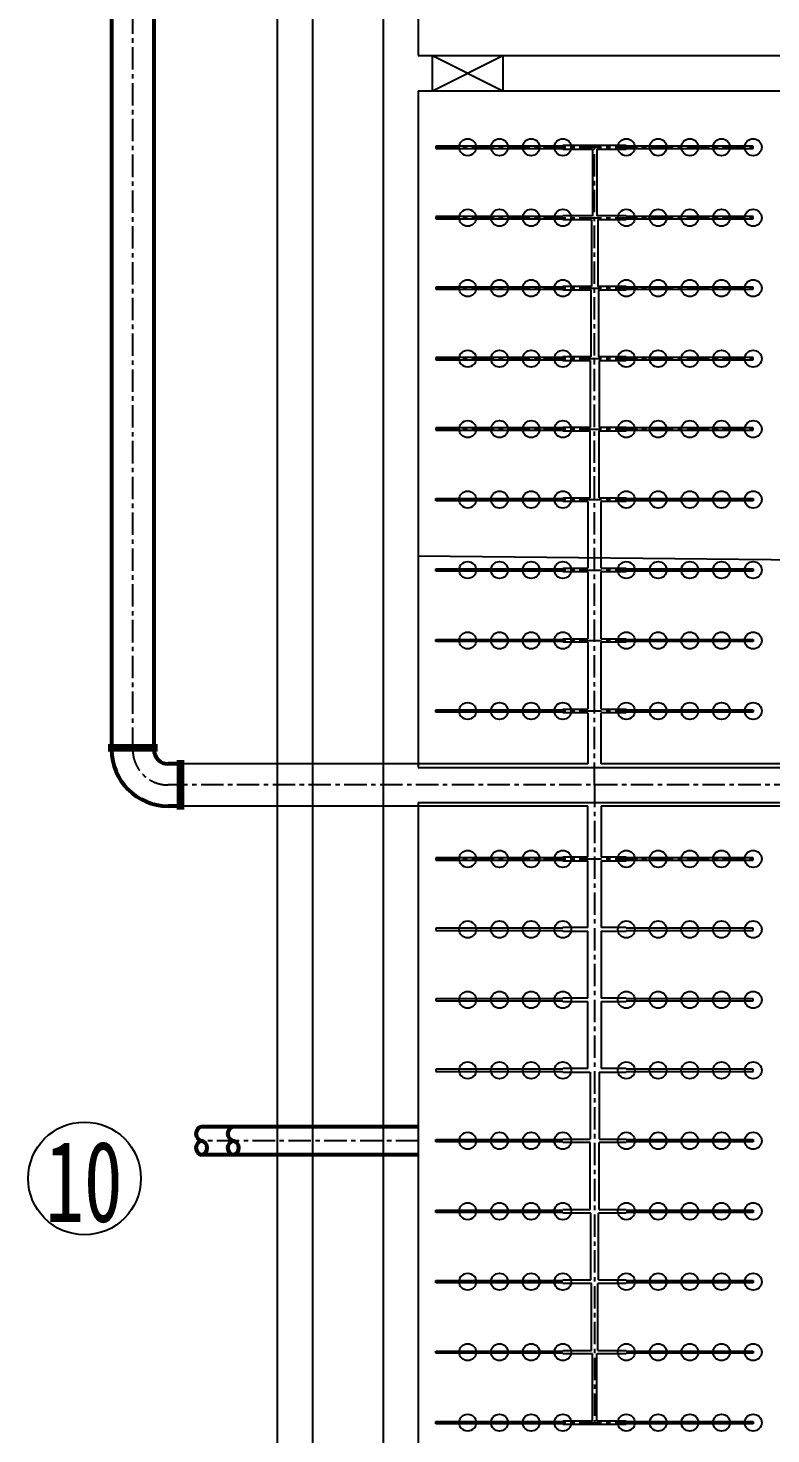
# Model space of a CAD drawing. Header units: millimetres. Extents: x -299291 to 688124, y -407813 to 623474.
# Drawn here: x 180925 to 191459, y 177568 to 197518 of the extents above; entities that cross this region are included whole.
import ezdxf

# ---------------------------------------------------------------- set-up
doc = ezdxf.new("R2010")
doc.units = ezdxf.units.MM
doc.linetypes.add('CENTER', pattern=[50.8, 31.75, -6.35, 6.35, -6.35])
doc.layers.add('空气管道', color=4, linetype='Continuous', lineweight=53)
doc.layers.add('轴线', color=6, linetype='CENTER')
doc.styles.add('样式 3', font='', dxfattribs={"width": 0.7, "height": 1000})
doc.styles.get('样式 3').set_extended_font_data('FangSong_GB2312')

msp = doc.modelspace()

# ---------------------------------------------------------------- linework, layer by layer
at = {"lineweight": -3}
for p, q in [((185959.037, 207229.406), (185959.037, 165474.906)), ((186459.037, 206729.406), (186459.037, 197128.406)), ((184959.037, 203729.406), (184959.037, 161524.406)), ((186459.037, 196628.406), (186459.037, 187027.406)), ((186459.037, 186527.406), (186459.037, 176926.406))]:
    msp.add_line(p, q, dxfattribs=at)
at = {"lineweight": -3, "ltscale": 100}
for p, q in [((184459.037, 206679.406), (184459.037, 161024.406)), ((186459.037, 197128.406), (266459.037, 197128.406)), ((186459.037, 196628.406), (266459.037, 196628.406)), ((186459.037, 187027.406), (266459.037, 187027.406)), ((186459.037, 186527.406), (266459.037, 186527.406))]:
    msp.add_line(p, q, dxfattribs=at)
at = {"color": 2, "ltscale": 10}
for p, q in [((186459.037, 196628.406), (186459.037, 190028.406)), ((186459.037, 190028.406), (206209.037, 189827.406))]:
    msp.add_line(p, q, dxfattribs=at)
at = {"ltscale": 10}
for p, q in [((186709.037, 195843.406), (186709.037, 195811.406)), ((188509.037, 195843.406), (186709.037, 195843.406)), ((186709.037, 195811.406), (188509.037, 195811.406)), ((189409.037, 195852.406), (188509.037, 195852.406)), ((188509.037, 195852.406), (188509.037, 195843.406)), ((188509.037, 195811.406), (188509.037, 195802.406)), ((188509.037, 195802.406), (188929.037, 195802.406)), ((188929.037, 195802.406), (188929.037, 194852.406)), ((188989.037, 195802.406), (189409.037, 195802.406)), ((188989.037, 195802.406), (188989.037, 194852.406)), ((189409.037, 195843.406), (189409.037, 195852.406)), ((191209.037, 195843.406), (189409.037, 195843.406)), ((189409.037, 195802.406), (189409.037, 195811.406)), ((189409.037, 195811.406), (191209.037, 195811.406)), ((191209.037, 195811.406), (191209.037, 195843.406)), ((186709.037, 194843.406), (186709.037, 194811.406)), ((188509.037, 194843.406), (186709.037, 194843.406)), ((186709.037, 194811.406), (188509.037, 194811.406)), ((188929.037, 194852.406), (188509.037, 194852.406)), ((188509.037, 194852.406), (188509.037, 194843.406)), ((188509.037, 194811.406), (188509.037, 194802.406)), ((188509.037, 194802.406), (188914.037, 194802.406)), ((188914.037, 194802.406), (188914.037, 193852.406)), ((189409.037, 194852.406), (188989.037, 194852.406)), ((189004.037, 194802.406), (189409.037, 194802.406)), ((189004.037, 194802.406), (189004.037, 193852.406)), ((189409.037, 194843.406), (189409.037, 194852.406)), ((191209.037, 194843.406), (189409.037, 194843.406)), ((189409.037, 194802.406), (189409.037, 194811.406)), ((189409.037, 194811.406), (191209.037, 194811.406)), ((191209.037, 194811.406), (191209.037, 194843.406)), ((186709.037, 193843.406), (186709.037, 193811.406)), ((188509.037, 193843.406), (186709.037, 193843.406)), ((186709.037, 193811.406), (188509.037, 193811.406)), ((188914.037, 193852.406), (188509.037, 193852.406)), ((188509.037, 193852.406), (188509.037, 193843.406)), ((188509.037, 193811.406), (188509.037, 193802.406)), ((188509.037, 193802.406), (188904.037, 193802.406)), ((188904.037, 193802.406), (188904.037, 192852.406)), ((189409.037, 193852.406), (189004.037, 193852.406)), ((189014.037, 193802.406), (189409.037, 193802.406)), ((189014.037, 193802.406), (189014.037, 192852.406)), ((189409.037, 193843.406), (189409.037, 193852.406)), ((191209.037, 193843.406), (189409.037, 193843.406)), ((189409.037, 193802.406), (189409.037, 193811.406)), ((189409.037, 193811.406), (191209.037, 193811.406)), ((191209.037, 193811.406), (191209.037, 193843.406)), ((186709.037, 192843.406), (186709.037, 192811.406)), ((188509.037, 192843.406), (186709.037, 192843.406)), ((186709.037, 192811.406), (188509.037, 192811.406)), ((188904.037, 192852.406), (188509.037, 192852.406)), ((188509.037, 192852.406), (188509.037, 192843.406)), ((188509.037, 192811.406), (188509.037, 192802.406)), ((188509.037, 192802.406), (188894.037, 192802.406)), ((188894.037, 192802.406), (188894.037, 191852.406)), ((189409.037, 192852.406), (189014.037, 192852.406)), ((189024.037, 192802.406), (189409.037, 192802.406)), ((189024.037, 192802.406), (189024.037, 191852.406)), ((189409.037, 192843.406), (189409.037, 192852.406)), ((191209.037, 192843.406), (189409.037, 192843.406)), ((189409.037, 192802.406), (189409.037, 192811.406)), ((189409.037, 192811.406), (191209.037, 192811.406)), ((191209.037, 192811.406), (191209.037, 192843.406)), ((186709.037, 191843.406), (186709.037, 191811.406)), ((188509.037, 191843.406), (186709.037, 191843.406)), ((186709.037, 191811.406), (188509.037, 191811.406)), ((188894.037, 191852.406), (188509.037, 191852.406)), ((188509.037, 191852.406), (188509.037, 191843.406)), ((188509.037, 191811.406), (188509.037, 191802.406)), ((188509.037, 191802.406), (188894.037, 191802.406)), ((188894.037, 190852.406), (188894.037, 191802.406)), ((189409.037, 191852.406), (189024.037, 191852.406)), ((189024.037, 191802.406), (189409.037, 191802.406)), ((189024.037, 190852.406), (189024.037, 191802.406)), ((189409.037, 191843.406), (189409.037, 191852.406)), ((191209.037, 191843.406), (189409.037, 191843.406)), ((189409.037, 191802.406), (189409.037, 191811.406)), ((189409.037, 191811.406), (191209.037, 191811.406)), ((191209.037, 191811.406), (191209.037, 191843.406)), ((186709.037, 190811.406), (186709.037, 190843.406)), ((186709.037, 190843.406), (188509.037, 190843.406)), ((188509.037, 190811.406), (186709.037, 190811.406)), ((188509.037, 190843.406), (188509.037, 190852.406)), ((188509.037, 190852.406), (188894.037, 190852.406)), ((188509.037, 190802.406), (188509.037, 190811.406)), ((188864.037, 190802.406), (188509.037, 190802.406)), ((188864.037, 190802.406), (188864.037, 189852.406)), ((189024.037, 190852.406), (189409.037, 190852.406)), ((189409.037, 190802.406), (189054.037, 190802.406)), ((189054.037, 189852.406), (189054.037, 190802.406)), ((189409.037, 190852.406), (189409.037, 190843.406)), ((189409.037, 190843.406), (191209.037, 190843.406)), ((191209.037, 190811.406), (189409.037, 190811.406)), ((189409.037, 190811.406), (189409.037, 190802.406)), ((191209.037, 190843.406), (191209.037, 190811.406)), ((186709.037, 189811.406), (186709.037, 189843.406)), ((186709.037, 189843.406), (188509.037, 189843.406)), ((188509.037, 189811.406), (186709.037, 189811.406)), ((188509.037, 189843.406), (188509.037, 189852.406)), ((188509.037, 189852.406), (188864.037, 189852.406)), ((188509.037, 189802.406), (188509.037, 189811.406)), ((188864.037, 189802.406), (188509.037, 189802.406)), ((188864.037, 189802.406), (188864.037, 188852.406)), ((189054.037, 189852.406), (189409.037, 189852.406)), ((189409.037, 189802.406), (189054.037, 189802.406)), ((189054.037, 188852.406), (189054.037, 189802.406)), ((189409.037, 189852.406), (189409.037, 189843.406)), ((189409.037, 189843.406), (191209.037, 189843.406)), ((191209.037, 189811.406), (189409.037, 189811.406)), ((189409.037, 189811.406), (189409.037, 189802.406)), ((191209.037, 189843.406), (191209.037, 189811.406)), ((186709.037, 188811.406), (186709.037, 188843.406)), ((186709.037, 188843.406), (188509.037, 188843.406)), ((188509.037, 188811.406), (186709.037, 188811.406)), ((188509.037, 188843.406), (188509.037, 188852.406)), ((188509.037, 188852.406), (188864.037, 188852.406)), ((188509.037, 188802.406), (188509.037, 188811.406)), ((188864.037, 188802.406), (188509.037, 188802.406)), ((188864.037, 188802.406), (188864.037, 187852.406)), ((189054.037, 188852.406), (189409.037, 188852.406)), ((189409.037, 188802.406), (189054.037, 188802.406)), ((189054.037, 187852.406), (189054.037, 188802.406)), ((189409.037, 188852.406), (189409.037, 188843.406)), ((189409.037, 188843.406), (191209.037, 188843.406)), ((191209.037, 188811.406), (189409.037, 188811.406)), ((189409.037, 188811.406), (189409.037, 188802.406)), ((191209.037, 188843.406), (191209.037, 188811.406)), ((186709.037, 187811.406), (186709.037, 187843.406)), ((186709.037, 187843.406), (188509.037, 187843.406)), ((188509.037, 187811.406), (186709.037, 187811.406)), ((188509.037, 187843.406), (188509.037, 187852.406)), ((188509.037, 187852.406), (188864.037, 187852.406)), ((188509.037, 187802.406), (188509.037, 187811.406)), ((188864.037, 187802.406), (188509.037, 187802.406)), ((188864.037, 187802.406), (188864.037, 187077.406)), ((189054.037, 187852.406), (189409.037, 187852.406)), ((189409.037, 187802.406), (189054.037, 187802.406)), ((189054.037, 187077.406), (189054.037, 187802.406)), ((189409.037, 187852.406), (189409.037, 187843.406)), ((189409.037, 187843.406), (191209.037, 187843.406)), ((191209.037, 187811.406), (189409.037, 187811.406)), ((189409.037, 187811.406), (189409.037, 187802.406)), ((191209.037, 187843.406), (191209.037, 187811.406)), ((188864.037, 187077.406), (183109.037, 187077.406)), ((193864.037, 187077.406), (189054.037, 187077.406)), ((188864.037, 186477.406), (183109.037, 186477.406)), ((188864.037, 185752.406), (188864.037, 186477.406)), ((189054.037, 186477.406), (189054.037, 185752.406)), ((193864.037, 186477.406), (189054.037, 186477.406)), ((186709.037, 185743.406), (186709.037, 185711.406)), ((188509.037, 185743.406), (186709.037, 185743.406)), ((188864.037, 185752.406), (188509.037, 185752.406)), ((188509.037, 185752.406), (188509.037, 185743.406)), ((189409.037, 185752.406), (189054.037, 185752.406)), ((189409.037, 185743.406), (189409.037, 185752.406)), ((191209.037, 185743.406), (189409.037, 185743.406)), ((191209.037, 185711.406), (191209.037, 185743.406)), ((186709.037, 185711.406), (188509.037, 185711.406)), ((188509.037, 185711.406), (188509.037, 185702.406)), ((188509.037, 185702.406), (188864.037, 185702.406)), ((188864.037, 184752.406), (188864.037, 185702.406)), ((189054.037, 185702.406), (189409.037, 185702.406)), ((189054.037, 185702.406), (189054.037, 184752.406)), ((189409.037, 185702.406), (189409.037, 185711.406)), ((189409.037, 185711.406), (191209.037, 185711.406)), ((186709.037, 184743.406), (186709.037, 184711.406)), ((188509.037, 184743.406), (186709.037, 184743.406)), ((188864.037, 184752.406), (188509.037, 184752.406)), ((188509.037, 184752.406), (188509.037, 184743.406)), ((189409.037, 184752.406), (189054.037, 184752.406)), ((189409.037, 184743.406), (189409.037, 184752.406)), ((191209.037, 184743.406), (189409.037, 184743.406)), ((191209.037, 184711.406), (191209.037, 184743.406)), ((186709.037, 184711.406), (188509.037, 184711.406)), ((188509.037, 184711.406), (188509.037, 184702.406)), ((188509.037, 184702.406), (188864.037, 184702.406)), ((188864.037, 183752.406), (188864.037, 184702.406)), ((189054.037, 184702.406), (189409.037, 184702.406)), ((189054.037, 184702.406), (189054.037, 183752.406)), ((189409.037, 184702.406), (189409.037, 184711.406)), ((189409.037, 184711.406), (191209.037, 184711.406)), ((188864.037, 183752.406), (188509.037, 183752.406)), ((188509.037, 183752.406), (188509.037, 183743.406)), ((189409.037, 183752.406), (189054.037, 183752.406)), ((189409.037, 183743.406), (189409.037, 183752.406)), ((186709.037, 183743.406), (186709.037, 183711.406)), ((188509.037, 183743.406), (186709.037, 183743.406)), ((186709.037, 183711.406), (188509.037, 183711.406)), ((188509.037, 183711.406), (188509.037, 183702.406)), ((188509.037, 183702.406), (188864.037, 183702.406)), ((188864.037, 182752.406), (188864.037, 183702.406)), ((189054.037, 183702.406), (189409.037, 183702.406)), ((189054.037, 183702.406), (189054.037, 182752.406)), ((191209.037, 183743.406), (189409.037, 183743.406)), ((189409.037, 183702.406), (189409.037, 183711.406)), ((189409.037, 183711.406), (191209.037, 183711.406)), ((191209.037, 183711.406), (191209.037, 183743.406)), ((188864.037, 182752.406), (188509.037, 182752.406)), ((188509.037, 182752.406), (188509.037, 182743.406)), ((189409.037, 182752.406), (189054.037, 182752.406)), ((189409.037, 182743.406), (189409.037, 182752.406)), ((186709.037, 182743.406), (186709.037, 182711.406)), ((188509.037, 182743.406), (186709.037, 182743.406)), ((186709.037, 182711.406), (188509.037, 182711.406)), ((188509.037, 182711.406), (188509.037, 182702.406)), ((188509.037, 182702.406), (188894.037, 182702.406)), ((188894.037, 182702.406), (188894.037, 181752.406)), ((189024.037, 182702.406), (189409.037, 182702.406)), ((189024.037, 182702.406), (189024.037, 181752.406)), ((191209.037, 182743.406), (189409.037, 182743.406)), ((189409.037, 182702.406), (189409.037, 182711.406)), ((189409.037, 182711.406), (191209.037, 182711.406)), ((191209.037, 182711.406), (191209.037, 182743.406)), ((188509.037, 181743.406), (188509.037, 181752.406)), ((188509.037, 181752.406), (188894.037, 181752.406)), ((189024.037, 181752.406), (189409.037, 181752.406)), ((189409.037, 181752.406), (189409.037, 181743.406)), ((186709.037, 181711.406), (186709.037, 181743.406)), ((186709.037, 181743.406), (188509.037, 181743.406)), ((188509.037, 181711.406), (186709.037, 181711.406)), ((188509.037, 181702.406), (188509.037, 181711.406)), ((188894.037, 181702.406), (188509.037, 181702.406)), ((188894.037, 180752.406), (188894.037, 181702.406)), ((189409.037, 181702.406), (189024.037, 181702.406)), ((189024.037, 180752.406), (189024.037, 181702.406)), ((189409.037, 181743.406), (191209.037, 181743.406)), ((191209.037, 181711.406), (189409.037, 181711.406)), ((189409.037, 181711.406), (189409.037, 181702.406)), ((191209.037, 181743.406), (191209.037, 181711.406)), ((188509.037, 180743.406), (188509.037, 180752.406)), ((188509.037, 180752.406), (188894.037, 180752.406)), ((189024.037, 180752.406), (189409.037, 180752.406)), ((189409.037, 180752.406), (189409.037, 180743.406)), ((186709.037, 180711.406), (186709.037, 180743.406)), ((186709.037, 180743.406), (188509.037, 180743.406)), ((188509.037, 180711.406), (186709.037, 180711.406)), ((188509.037, 180702.406), (188509.037, 180711.406)), ((188904.037, 180702.406), (188509.037, 180702.406)), ((188904.037, 179752.406), (188904.037, 180702.406)), ((189409.037, 180702.406), (189014.037, 180702.406)), ((189014.037, 179752.406), (189014.037, 180702.406)), ((189409.037, 180743.406), (191209.037, 180743.406)), ((191209.037, 180711.406), (189409.037, 180711.406)), ((189409.037, 180711.406), (189409.037, 180702.406)), ((191209.037, 180743.406), (191209.037, 180711.406)), ((186709.037, 179711.406), (186709.037, 179743.406)), ((186709.037, 179743.406), (188509.037, 179743.406)), ((188509.037, 179711.406), (186709.037, 179711.406)), ((188509.037, 179743.406), (188509.037, 179752.406)), ((188509.037, 179752.406), (188904.037, 179752.406)), ((188509.037, 179702.406), (188509.037, 179711.406)), ((188914.037, 179702.406), (188509.037, 179702.406)), ((188914.037, 178752.406), (188914.037, 179702.406)), ((189409.037, 179702.406), (189004.037, 179702.406)), ((189004.037, 178752.406), (189004.037, 179702.406)), ((189014.037, 179752.406), (189409.037, 179752.406)), ((189409.037, 179752.406), (189409.037, 179743.406)), ((189409.037, 179743.406), (191209.037, 179743.406)), ((191209.037, 179711.406), (189409.037, 179711.406)), ((189409.037, 179711.406), (189409.037, 179702.406)), ((191209.037, 179743.406), (191209.037, 179711.406)), ((186709.037, 178711.406), (186709.037, 178743.406)), ((186709.037, 178743.406), (188509.037, 178743.406)), ((188509.037, 178711.406), (186709.037, 178711.406)), ((188509.037, 178743.406), (188509.037, 178752.406)), ((188509.037, 178752.406), (188914.037, 178752.406)), ((188509.037, 178702.406), (188509.037, 178711.406)), ((188929.037, 178702.406), (188509.037, 178702.406)), ((188929.037, 177752.406), (188929.037, 178702.406)), ((188989.037, 177752.406), (188989.037, 178702.406)), ((189409.037, 178702.406), (188989.037, 178702.406)), ((189004.037, 178752.406), (189409.037, 178752.406)), ((189409.037, 178752.406), (189409.037, 178743.406)), ((189409.037, 178743.406), (191209.037, 178743.406)), ((191209.037, 178711.406), (189409.037, 178711.406)), ((189409.037, 178711.406), (189409.037, 178702.406)), ((191209.037, 178743.406), (191209.037, 178711.406)), ((186709.037, 177711.406), (186709.037, 177743.406)), ((186709.037, 177743.406), (188509.037, 177743.406)), ((188509.037, 177711.406), (186709.037, 177711.406)), ((188509.037, 177743.406), (188509.037, 177752.406)), ((188509.037, 177752.406), (188929.037, 177752.406)), ((188509.037, 177702.406), (188509.037, 177711.406)), ((189409.037, 177702.406), (188509.037, 177702.406)), ((188989.037, 177752.406), (189409.037, 177752.406)), ((189409.037, 177752.406), (189409.037, 177743.406)), ((189409.037, 177743.406), (191209.037, 177743.406)), ((191209.037, 177711.406), (189409.037, 177711.406)), ((189409.037, 177711.406), (189409.037, 177702.406)), ((191209.037, 177743.406), (191209.037, 177711.406))]:
    msp.add_line(p, q, dxfattribs=at)
for centre in [(187159.037, 195827.406), (187609.037, 195827.406), (188059.037, 195827.406), (188509.037, 195827.406), (189409.037, 195827.406), (189859.037, 195827.406), (190309.037, 195827.406), (190759.037, 195827.406), (191209.037, 195827.406), (187159.037, 194827.406), (187609.037, 194827.406), (188059.037, 194827.406), (188509.037, 194827.406), (189409.037, 194827.406), (189859.037, 194827.406), (190309.037, 194827.406), (190759.037, 194827.406), (191209.037, 194827.406), (187159.037, 193827.406), (187609.037, 193827.406), (188059.037, 193827.406), (188509.037, 193827.406), (189409.037, 193827.406), (189859.037, 193827.406), (190309.037, 193827.406), (190759.037, 193827.406), (191209.037, 193827.406), (187159.037, 192827.406), (187609.037, 192827.406), (188059.037, 192827.406), (188509.037, 192827.406), (189409.037, 192827.406), (189859.037, 192827.406), (190309.037, 192827.406), (190759.037, 192827.406), (191209.037, 192827.406), (187159.037, 191827.406), (187609.037, 191827.406), (188059.037, 191827.406), (188509.037, 191827.406), (189409.037, 191827.406), (189859.037, 191827.406), (190309.037, 191827.406), (190759.037, 191827.406), (191209.037, 191827.406), (187159.037, 190827.406), (187609.037, 190827.406), (188059.037, 190827.406), (188509.037, 190827.406), (189409.037, 190827.406), (189859.037, 190827.406), (190309.037, 190827.406), (190759.037, 190827.406), (191209.037, 190827.406), (187159.037, 189827.406), (187609.037, 189827.406), (188059.037, 189827.406), (188509.037, 189827.406), (189409.037, 189827.406), (189859.037, 189827.406), (190309.037, 189827.406), (190759.037, 189827.406), (191209.037, 189827.406), (187159.037, 188827.406), (187609.037, 188827.406), (188059.037, 188827.406), (188509.037, 188827.406), (189409.037, 188827.406), (189859.037, 188827.406), (190309.037, 188827.406), (190759.037, 188827.406), (191209.037, 188827.406), (187159.037, 187827.406), (187609.037, 187827.406), (188059.037, 187827.406), (188509.037, 187827.406), (189409.037, 187827.406), (189859.037, 187827.406), (190309.037, 187827.406), (190759.037, 187827.406), (191209.037, 187827.406), (187159.037, 185727.406), (187609.037, 185727.406), (188059.037, 185727.406), (188509.037, 185727.406), (189409.037, 185727.406), (189859.037, 185727.406), (190309.037, 185727.406), (190759.037, 185727.406), (191209.037, 185727.406), (187159.037, 184727.406), (187609.037, 184727.406), (188059.037, 184727.406), (188509.037, 184727.406), (189409.037, 184727.406), (189859.037, 184727.406), (190309.037, 184727.406), (190759.037, 184727.406), (191209.037, 184727.406), (187159.037, 183727.406), (187609.037, 183727.406), (188059.037, 183727.406), (188509.037, 183727.406), (189409.037, 183727.406), (189859.037, 183727.406), (190309.037, 183727.406), (190759.037, 183727.406), (191209.037, 183727.406), (187159.037, 182727.406), (187609.037, 182727.406), (188059.037, 182727.406), (188509.037, 182727.406), (189409.037, 182727.406), (189859.037, 182727.406), (190309.037, 182727.406), (190759.037, 182727.406), (191209.037, 182727.406), (187159.037, 181727.406), (187609.037, 181727.406), (188059.037, 181727.406), (188509.037, 181727.406), (189409.037, 181727.406), (189859.037, 181727.406), (190309.037, 181727.406), (190759.037, 181727.406), (191209.037, 181727.406), (187159.037, 180727.406), (187609.037, 180727.406), (188059.037, 180727.406), (188509.037, 180727.406), (189409.037, 180727.406), (189859.037, 180727.406), (190309.037, 180727.406), (190759.037, 180727.406), (191209.037, 180727.406), (187159.037, 179727.406), (187609.037, 179727.406), (188059.037, 179727.406), (188509.037, 179727.406), (189409.037, 179727.406), (189859.037, 179727.406), (190309.037, 179727.406), (190759.037, 179727.406), (191209.037, 179727.406), (187159.037, 178727.406), (187609.037, 178727.406), (188059.037, 178727.406), (188509.037, 178727.406), (189409.037, 178727.406), (189859.037, 178727.406), (190309.037, 178727.406), (190759.037, 178727.406), (191209.037, 178727.406), (187159.037, 177727.406), (187609.037, 177727.406), (188059.037, 177727.406), (188509.037, 177727.406), (189409.037, 177727.406), (189859.037, 177727.406), (190309.037, 177727.406), (190759.037, 177727.406), (191209.037, 177727.406)]:
    msp.add_circle(centre, 120, dxfattribs=at)
msp.add_circle((181725.24, 181193.039), 800)
at = {"layer": 'Defpoints', "ltscale": 10}
for p, q in [((186659.037, 197128.406), (187659.037, 196628.406)), ((186659.037, 196628.406), (187659.037, 197128.406)), ((186659.037, 196628.406), (186659.037, 197128.406)), ((187659.037, 197128.406), (187659.037, 196628.406))]:
    msp.add_line(p, q, dxfattribs=at)
at = {"layer": 'Defpoints', "lineweight": 53}
for p, q in [((186459.037, 181926.906), (183385.332, 181926.906)), ((186459.037, 181526.906), (183385.332, 181526.906))]:
    msp.add_line(p, q, dxfattribs=at)
at = {"layer": 'Defpoints', "lineweight": 53, "ltscale": 10}
for centre, start, end in [((183407.373, 181826.906), 102.4302141, 257.5697859), ((183857.373, 181826.906), 102.4302141, 257.5697859), ((183407.373, 181626.906), 102.4302141, 257.5697859), ((183363.29, 181626.906), 282.4302141, 77.5697859), ((183857.373, 181626.906), 102.4302141, 257.5697859), ((183813.29, 181626.906), 282.4302141, 77.5697859)]:
    msp.add_arc(centre, 102.4, start, end, dxfattribs=at)
at = {"layer": '空气管道', "ltscale": 10}
for p, q in [((182109.037, 206729.406), (182109.037, 187327.406)), ((182709.037, 206729.406), (182709.037, 187327.406)), ((182759.037, 187327.406), (182059.037, 187327.406)), ((182759.037, 187277.406), (182059.037, 187277.406)), ((183059.037, 187077.406), (182909.037, 187077.406)), ((183059.037, 187127.406), (183059.037, 186427.406)), ((183109.037, 187127.406), (183109.037, 186427.406)), ((183059.037, 186477.406), (182909.037, 186477.406))]:
    msp.add_line(p, q, dxfattribs=at)
for radius, end in [(800, 269.9999625), (200, 270)]:
    msp.add_arc((182909.037, 187277.406), radius, 180, end, dxfattribs=at)
at = {"layer": '轴线', "ltscale": 10}
for p, q in [((182409.037, 187277.406), (182409.037, 233033.888)), ((186709.037, 195827.406), (191209.037, 195827.406)), ((188959.037, 186777.406), (188959.037, 195827.406)), ((186709.037, 194827.406), (191209.037, 194827.406)), ((186709.037, 194827.406), (191209.037, 194827.406)), ((186709.037, 193827.406), (191209.037, 193827.406)), ((186709.037, 193827.406), (191209.037, 193827.406)), ((186709.037, 192827.406), (191209.037, 192827.406)), ((186709.037, 192827.406), (191209.037, 192827.406)), ((186709.037, 191827.406), (191209.037, 191827.406)), ((186709.037, 191827.406), (191209.037, 191827.406)), ((186709.037, 190827.406), (191209.037, 190827.406)), ((186709.037, 190827.406), (191209.037, 190827.406)), ((186709.037, 189827.406), (191209.037, 189827.406)), ((186709.037, 189827.406), (191209.037, 189827.406)), ((186709.037, 188827.406), (191209.037, 188827.406)), ((186709.037, 188827.406), (191209.037, 188827.406)), ((186709.037, 187827.406), (191209.037, 187827.406)), ((263959.037, 186777.406), (182909.037, 186777.406)), ((188959.037, 186777.406), (188959.037, 177727.406)), ((186709.037, 185727.406), (191209.037, 185727.406)), ((186459.037, 181726.906), (183385.332, 181726.906)), ((186709.037, 177727.406), (191209.037, 177727.406))]:
    msp.add_line(p, q, dxfattribs=at)
msp.add_arc((182909.037, 187277.406), 500, 180, 270, dxfattribs=at)

# ---------------------------------------------------------------- texts
at = {"insert": (181168.886, 181726.697), "char_height": 1150.5747, "width": 8988.27544, "attachment_point": 1, "rotation": 359.9940843, "style": '样式 3'}
msp.add_mtext('10', dxfattribs=at)

doc.saveas('drawing.dxf')
